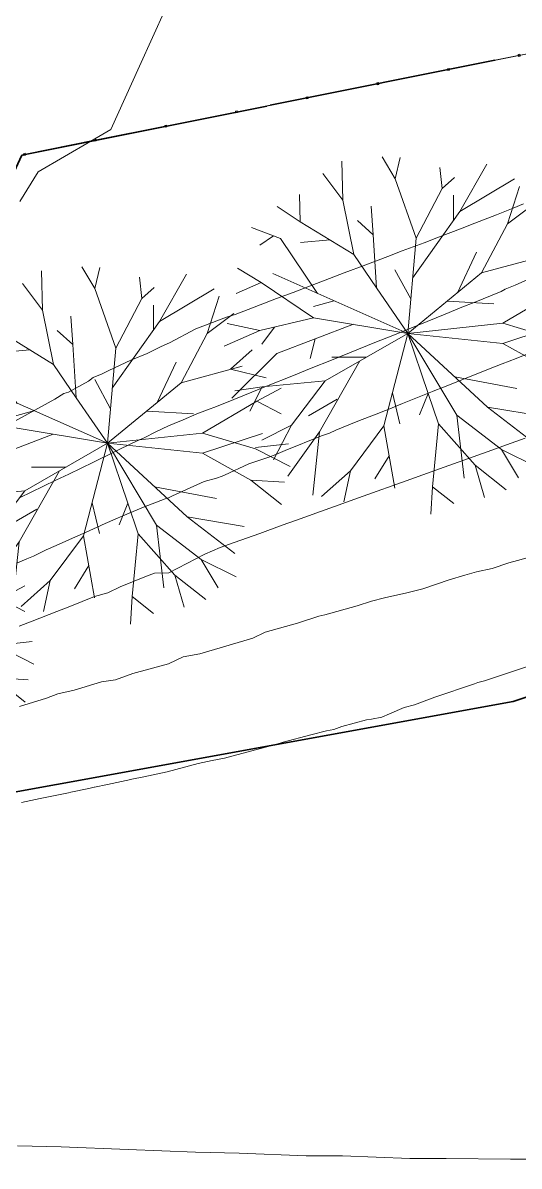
# Model space of a CAD drawing. Header units: metres. Extents: x -207 to 292, y -187 to 169.
# Drawn here: x 80.66 to 94.43, y -163.09 to -131.38 of the extents above; entities that cross this region are included whole.
import ezdxf

# ---------------------------------------------------------------- set-up
doc = ezdxf.new("R2010")
doc.units = ezdxf.units.M
doc.linetypes.add('IMPORT-IMPORT-LÍMITE2 _2_', pattern=[36.83, 6.35, -2.54, 0, -2.54, 25.4, 0, 0, 0])
for name, color, linetype, lineweight in [('A-GLAZ-CWMG', 7, 'Continuous', 9), ('arboles y arbustos', 7, 'Continuous', 9), ('C-TOPO', 7, 'Continuous', 9), ('C-TOPO-MAJR', 7, 'Continuous', 35), ('linea costa', 7, 'Continuous', 35), ('linea propiedad', 7, 'IMPORT-IMPORT-LÍMITE2 _2_', 35)]:
    doc.layers.add(name, color=color, linetype=linetype, lineweight=lineweight)
doc.layers.add('PR10-ARQ-PL-001-Emplazamiento-C-1_dwg', color=7, linetype='Continuous', lineweight=9, true_color=0x767676)

# ---------------------------------------------------------------- blocks, each defined once
blk = doc.blocks.new('PR10-ARQ-PL-001-Emplazamiento-C-1_dwg_Quad Corner Mullion - 50x50 mm-517354-PLANTA EMPLAZAMIENTO-674654-PLANTA EMPLAZAMIENTO ACTUALIZADO')
at = {"layer": 'A-GLAZ-CWMG', "flags": 128}
blk.add_lwpolyline([(0.025, 0.025), (0.025, -0.025), (-0.025, -0.025), (-0.025, 0.025)], close=True, dxfattribs=at)
blk = doc.blocks.new('PR10-ARQ-PL-001-Emplazamiento-C-1_dwg_Circular Mullion - 5mm-517344-PLANTA EMPLAZAMIENTO-674655-PLANTA EMPLAZAMIENTO ACTUALIZADO')
at = {"layer": 'A-GLAZ-CWMG', "flags": 128}
for points in [[(-84.442, 139.656), (-83.711, 141.464), (-83.713, 141.465), (-83.716, 141.466), (-84.446, 139.658), (-84.444, 139.657)], [(-84.444, 139.657), (-83.713, 141.465)]]:
    blk.add_lwpolyline(points, close=True, dxfattribs=at)
blk = doc.blocks.new('PR10-ARQ-PL-001-Emplazamiento-C-1_dwg_Rectangular Mullion - 50 x 50 mm-517346-PLANTA EMPLAZAMIENTO-674657-PLANTA EMPLAZAMIENTO ACTUALIZADO')
at = {"layer": 'A-GLAZ-CWMG', "flags": 128}
blk.add_lwpolyline([(0.025, 0.025), (-0.025, 0.025), (-0.025, -0.025), (0.025, -0.025)], close=True, dxfattribs=at)
blk = doc.blocks.new('PR10-ARQ-PL-001-Emplazamiento-C-1_dwg_Rectangular Mullion - 50 x 50 mm-517357-PLANTA EMPLAZAMIENTO-674659-PLANTA EMPLAZAMIENTO ACTUALIZADO')
at = {"layer": 'A-GLAZ-CWMG', "flags": 128}
blk.add_lwpolyline([(0.025, 0.025), (0.025, -0.025), (-0.025, -0.025), (-0.025, 0.025)], close=True, dxfattribs=at)
blk = doc.blocks.new('PR10-ARQ-PL-001-Emplazamiento-C-1_dwg_Quad Corner Mullion - 50x50 mm-517356-PLANTA EMPLAZAMIENTO-674660-PLANTA EMPLAZAMIENTO ACTUALIZADO')
at = {"layer": 'A-GLAZ-CWMG', "flags": 128}
blk.add_lwpolyline([(0.025, 0.025), (-0.025, 0.025), (-0.025, -0.025), (0.025, -0.025)], close=True, dxfattribs=at)
blk = doc.blocks.new('PR10-ARQ-PL-001-Emplazamiento-C-1_dwg_PR10-ARQ-PL-001-Emplazamiento-WIP-A_dwg_arbolito2-671575-PLANTA EMPLAZAMIENTO-674710-PLANTA EMPLAZAMIENTO ACTUALIZADO')
at = {"layer": 'arboles y arbustos'}
for p, q in [((79, 3660), (-283, 4264)), ((-1368, 3061), (-1929, 3801)), ((1704, 3199), (1704, 2495)), ((3531, 3446), (3194, 2410)), ((1878, 2746), (565, 895)), ((-3295, 2076), (-3678, 1817)), ((-2547, 1888), (-1721, 1960)), ((2336, 1620), (1807, 496)), ((76, 1135), (516, 326)), ((-3637, 777), (-4331, 473)), ((-1609, 271), (-2183, 115)), ((2821, 188), (1534, 261)), ((-3676, -555), (-4665, -988)), ((-3269, -458), (-3616, -929)), ((3068, -911), (4732, -361)), ((-2140, -787), (-2280, -1329)), ((5457, -647), (4542, -746)), ((-716, -1292), (-1676, -1292)), ((1739, -1838), (3454, -2164)), ((4413, -1655), (5341, -1707)), ((-4369, -2226), (-3610, -2120)), ((-2328, -2920), (-1527, -2458)), ((6, -2283), (211, -3139)), ((-2796, -3175), (-3300, -4141)), ((-2023, -3367), (-2208, -5117)), ((-482, -4668), (-87, -4026)), ((3034, -3854), (4001, -4335)), ((-1156, -4443), (-1342, -5303)), ((1114, -4886), (1071, -5652))]:
    blk.add_line(p, q, dxfattribs=at)
at = {"layer": 'arboles y arbustos', "flags": 128}
for points in [[(-2560, 2465), (-1063, 1554), (-1368, 3061), (-1401, 4150)], [(1385, 3388), (661, 2007), (79, 3660), (221, 4243)], [(1322, 3974), (1385, 3388), (1728, 3690)], [(2623, 4059), (1878, 2746), (3390, 3652)], [(-3197, 2891), (-2560, 2465), (-2576, 3223)], [(-589, 2897), (-531, 2106), (-968, 2495)], [(4172, 1505), (2480, 1049), (3194, 2410), (3940, 2964)], [(-3908, 2302), (-3099, 2004), (-2078, 473)], [(-1063, 1554), (-433, 633), (-531, 2106)], [(2480, 1049), (433, -633), (661, 2007)], [(4449, 1960), (3842, 1426), (4838, 1183)], [(-4583, -358), (-3676, -555), (-2181, -197), (-3637, 777), (-4292, 1176)], [(-2181, -197), (433, -633), (-3312, 1026)], [(5254, 901), (4577, 540), (5249, 185)], [(-1866, -1951), (433, -633), (-433, 633)], [(4577, 540), (3067, -348), (433, -633), (2646, -2675)], [(-1080, -381), (-3199, -1193), (-4453, -2432)], [(-230, -3198), (433, -633), (1795, -2906)], [(997, -2297), (433, -633), (3068, -911), (4413, -1655), (5264, -2335)], [(3067, -348), (4539, -791), (5502, -1281)], [(-898, -1396), (-2023, -3367), (-2901, -4596)], [(-3623, -3597), (-2796, -3175), (-1866, -1951), (-3610, -2120), (-3954, -2795)], [(757, -2895), (997, -2297), (1284, -3142)], [(4224, -2938), (2646, -2675), (3965, -3695)], [(2305, -4291), (1284, -3142), (1114, -4886), (1710, -5354)], [(1996, -4647), (1795, -2906), (3034, -3854), (3507, -4643)], [(-1963, -5161), (-1156, -4443), (-230, -3198), (68, -4925)], [(2561, -5184), (2305, -4291), (3157, -4971)]]:
    blk.add_lwpolyline(points, dxfattribs=at)
blk = doc.blocks.new('PR10-ARQ-PL-001-Emplazamiento-C-1_dwg-674643-PLANTA EMPLAZAMIENTO ACTUALIZADO')
at = {"layer": 'C-TOPO', "flags": 128}
for points in [[(94.449, -150.141), (94.262, -150.203), (93.238, -150.39), (91.464, -150.712), (90.888, -150.817), (90.616, -150.866), (90.373, -150.91), (89.289, -151.108), (88.651, -151.224), (87.826, -151.373), (87.136, -151.499), (86.157, -151.677), (85.736, -151.753), (84.689, -151.944), (83.748, -152.115), (83.7, -152.123), (82.724, -152.301), (82.715, -152.303), (82.486, -152.344), (81.738, -152.48), (81.706, -152.486), (81.587, -152.508), (80.768, -152.656), (80.695, -152.67), (79.803, -152.832)], [(59.343, -144.204), (66.229, -141.945), (69.838, -140.761), (71.486, -140.22), (73.728, -139.484), (75.613, -138.866), (77.923, -138.108), (78.137, -138.037), (78.262, -137.996), (78.979, -137.761), (79.439, -137.61), (80.625, -135.045), (80.663, -135.037), (84.611, -134.246), (87.98, -133.571), (88.113, -133.544), (89.292, -133.308), (89.323, -133.301), (92.345, -132.696), (95.341, -132.095)], [(95.341, -132.095), (92.345, -132.696), (89.323, -133.301), (89.292, -133.308), (88.113, -133.544), (87.98, -133.571), (84.611, -134.246), (80.663, -135.037), (80.627, -135.044)], [(79.803, -152.832), (80.695, -152.67), (80.768, -152.656), (81.587, -152.508), (81.706, -152.486), (81.738, -152.48), (82.486, -152.344), (82.715, -152.303), (82.724, -152.301), (83.7, -152.123), (83.748, -152.115), (84.689, -151.944), (85.736, -151.753), (86.157, -151.677), (87.136, -151.499), (87.826, -151.373), (88.651, -151.224), (89.289, -151.108), (90.373, -150.91), (90.616, -150.866), (90.888, -150.817), (91.464, -150.712), (93.238, -150.39), (94.262, -150.203), (94.449, -150.141)]]:
    blk.add_lwpolyline(points, dxfattribs=at)
at = {"layer": 'C-TOPO-MAJR', "color": 1, "lineweight": 9, "true_color": 0xff0000, "flags": 128}
for points in [[(94.964, -140.434), (94.346, -140.689), (93.961, -140.834), (93.625, -140.963), (93.468, -141.025), (92.24, -141.521), (92.137, -141.561), (92.024, -141.604), (91.193, -141.935), (90.797, -142.1), (90.65, -142.159), (90.581, -142.183), (89.956, -142.422), (89.342, -142.676), (89.163, -142.756), (88.94, -142.837), (87.936, -143.237), (87.676, -143.354), (87.478, -143.424), (86.925, -143.611), (86.25, -143.92), (86.188, -143.951), (86.034, -144.003), (85.688, -144.098), (84.806, -144.499), (84.701, -144.549), (84.606, -144.583), (84.002, -144.815), (83.429, -145.054), (83.214, -145.147), (82.938, -145.268), (82.397, -145.511), (82.121, -145.633), (81.581, -145.876), (81.305, -145.998), (80.954, -146.167), (80.764, -146.241), (80.488, -146.363)], [(80.433, -142.424), (80.987, -142.12), (81.54, -141.817), (81.792, -141.656), (81.923, -141.619), (82.476, -141.315), (82.605, -141.218), (82.859, -141.117), (83.039, -141.016), (83.656, -140.731), (84.109, -140.549), (84.491, -140.351), (84.726, -140.257), (85.458, -139.861), (86.31, -139.537), (86.548, -139.466), (86.913, -139.327), (87.694, -139.02), (88.16, -138.855), (88.564, -138.697), (89.168, -138.471), (89.572, -138.312), (90.176, -138.086), (90.781, -137.86), (91.184, -137.701), (91.789, -137.475), (92.192, -137.317), (92.797, -137.091), (93.2, -136.932), (93.804, -136.706), (94.264, -136.52), (94.552, -136.393)], [(80.584, -144.542), (80.887, -144.397), (81.569, -144.065), (81.931, -143.893), (82.613, -143.561), (82.803, -143.47), (82.975, -143.388), (83.292, -143.228), (83.657, -143.057), (83.83, -142.972), (84.019, -142.884), (84.348, -142.718), (84.701, -142.552), (84.851, -142.489), (85.106, -142.389), (85.486, -142.227), (85.855, -142.087), (85.956, -142.044), (86.259, -141.924), (87.008, -141.622), (87.413, -141.459), (88.162, -141.157), (88.323, -141.092), (88.566, -140.994), (89.315, -140.692), (89.429, -140.647), (89.72, -140.529), (90.469, -140.227), (90.873, -140.064), (91.622, -139.762), (92.371, -139.46), (92.839, -139.262), (93.18, -139.133), (93.929, -138.831), (94.039, -138.768), (94.321, -138.656), (95.004, -138.352)], [(80.571, -136.329), (81.078, -135.504), (82.539, -134.661), (83.102, -134.336), (83.894, -132.58), (84.615, -130.984)], [(80.559, -150.344), (81.317, -150.113), (81.628, -149.993), (82.076, -149.885), (82.834, -149.655), (83.226, -149.598), (83.704, -149.427), (84.698, -149.156), (85.108, -148.966), (85.57, -148.885), (87.042, -148.443), (87.383, -148.277), (88.278, -148.03), (88.866, -147.833), (89.038, -147.802), (89.934, -147.554), (90.327, -147.422), (90.693, -147.326), (91.313, -147.191), (91.759, -147.075), (92.485, -146.831), (92.922, -146.698), (93.244, -146.603), (93.677, -146.516), (94.14, -146.356), (94.383, -146.288), (95.518, -145.974)], [(80.553, -148.113), (80.913, -147.976), (81.597, -147.703), (81.956, -147.566), (82.64, -147.294), (83.011, -147.193), (83.359, -147.02), (84.043, -146.747), (84.311, -146.644), (84.708, -146.63), (85.703, -146.114), (86.129, -145.927), (86.52, -145.79), (87.232, -145.545), (87.856, -145.307), (88.246, -145.17), (88.914, -144.928), (89.305, -144.792), (89.973, -144.55), (90.363, -144.413), (91.031, -144.171), (91.421, -144.035), (92.089, -143.793), (92.48, -143.656), (93.148, -143.414), (93.538, -143.278), (94.206, -143.036), (94.597, -142.9)], [(80.616, -153.005), (81.141, -152.899), (81.923, -152.734), (81.991, -152.716), (82.486, -152.613), (82.637, -152.581), (82.643, -152.58), (83.002, -152.504), (83.648, -152.369), (83.681, -152.362), (84.012, -152.292), (84.658, -152.157), (85.518, -151.927), (85.914, -151.844), (86.248, -151.774), (87.108, -151.545), (87.566, -151.421), (87.792, -151.36), (87.828, -151.354), (87.884, -151.335), (88.652, -151.131), (89.082, -151.016), (89.284, -150.983), (89.512, -150.901), (90.196, -150.716), (90.329, -150.691), (90.62, -150.636), (90.835, -150.543), (91.238, -150.369), (91.523, -150.294), (92.092, -150.081), (93.192, -149.715), (93.283, -149.678), (93.47, -149.626), (94.632, -149.239)], [(95.196, -162.899), (94.185, -162.899), (92.403, -162.882), (91.393, -162.882), (89.529, -162.807), (88.518, -162.807), (86.655, -162.732), (85.444, -162.708), (83.581, -162.634), (81.718, -162.559), (80.507, -162.535)]]:
    blk.add_lwpolyline(points, dxfattribs=at)
at = {"layer": 'linea costa', "flags": 128}
blk.add_lwpolyline([(109.48, -145.125), (94.262, -150.203), (81.587, -152.508), (73.479, -153.981), (59.221, -156.573), (51.397, -157.995), (36.987, -160.615), (28.619, -159.405), (21.72, -162.999), (15.791, -161.735), (7.044, -163.095), (2.186, -161.055), (-9.575, -162.513), (-18.845, -162.028), (-29.546, -162.308), (-42.066, -161.226), (-48.521, -162.585), (-52.878, -161.68), (-58.326, -162.723), (-63.335, -161.977), (-69.79, -160.797), (-77.157, -158.434)], dxfattribs=at)
at = {"layer": 'linea propiedad', "flags": 128}
blk.add_lwpolyline([(-54.042, -143.793), (-38.598, -151.641), (-10.751, -156.968), (44.566, -149.053), (79.439, -137.61), (80.625, -135.045), (148.868, -121.367), (151.509, -116.902), (163.851, -37.257), (170.315, -18.175), (141.974, -4.208)], dxfattribs=at)
for name, p, rotation in [('PR10-ARQ-PL-001-Emplazamiento-C-1_dwg_Circular Mullion - 5mm-517344-PLANTA EMPLAZAMIENTO-674655-PLANTA EMPLAZAMIENTO ACTUALIZADO', (164.728, 14.992), 123.3159756794455), ('PR10-ARQ-PL-001-Emplazamiento-C-1_dwg_Circular Mullion - 5mm-517344-PLANTA EMPLAZAMIENTO-674655-PLANTA EMPLAZAMIENTO ACTUALIZADO', (164.728, 14.992), 123.3159756794456), ('PR10-ARQ-PL-001-Emplazamiento-C-1_dwg_Circular Mullion - 5mm-517344-PLANTA EMPLAZAMIENTO-674655-PLANTA EMPLAZAMIENTO ACTUALIZADO', (164.728, 14.992), 123.3159756794455), ('PR10-ARQ-PL-001-Emplazamiento-C-1_dwg_Circular Mullion - 5mm-517344-PLANTA EMPLAZAMIENTO-674655-PLANTA EMPLAZAMIENTO ACTUALIZADO', (162.767, 14.599), 123.3159756794455), ('PR10-ARQ-PL-001-Emplazamiento-C-1_dwg_Circular Mullion - 5mm-517344-PLANTA EMPLAZAMIENTO-674655-PLANTA EMPLAZAMIENTO ACTUALIZADO', (162.767, 14.599), 123.3159756794455), ('PR10-ARQ-PL-001-Emplazamiento-C-1_dwg_Circular Mullion - 5mm-517344-PLANTA EMPLAZAMIENTO-674655-PLANTA EMPLAZAMIENTO ACTUALIZADO', (162.767, 14.599), 123.3159756794456), ('PR10-ARQ-PL-001-Emplazamiento-C-1_dwg_Circular Mullion - 5mm-517344-PLANTA EMPLAZAMIENTO-674655-PLANTA EMPLAZAMIENTO ACTUALIZADO', (160.806, 14.207), 123.3159756794451), ('PR10-ARQ-PL-001-Emplazamiento-C-1_dwg_Circular Mullion - 5mm-517344-PLANTA EMPLAZAMIENTO-674655-PLANTA EMPLAZAMIENTO ACTUALIZADO', (160.806, 14.207), 123.3159756794451), ('PR10-ARQ-PL-001-Emplazamiento-C-1_dwg_Circular Mullion - 5mm-517344-PLANTA EMPLAZAMIENTO-674655-PLANTA EMPLAZAMIENTO ACTUALIZADO', (160.806, 14.207), 123.3159756794455), ('PR10-ARQ-PL-001-Emplazamiento-C-1_dwg_Circular Mullion - 5mm-517344-PLANTA EMPLAZAMIENTO-674655-PLANTA EMPLAZAMIENTO ACTUALIZADO', (158.845, 13.814), 123.3159756794456), ('PR10-ARQ-PL-001-Emplazamiento-C-1_dwg_Circular Mullion - 5mm-517344-PLANTA EMPLAZAMIENTO-674655-PLANTA EMPLAZAMIENTO ACTUALIZADO', (158.845, 13.814), 123.3159756794456), ('PR10-ARQ-PL-001-Emplazamiento-C-1_dwg_Circular Mullion - 5mm-517344-PLANTA EMPLAZAMIENTO-674655-PLANTA EMPLAZAMIENTO ACTUALIZADO', (158.845, 13.814), 123.3159756794451), ('PR10-ARQ-PL-001-Emplazamiento-C-1_dwg_Circular Mullion - 5mm-517344-PLANTA EMPLAZAMIENTO-674655-PLANTA EMPLAZAMIENTO ACTUALIZADO', (156.884, 13.422), 123.3159756794455), ('PR10-ARQ-PL-001-Emplazamiento-C-1_dwg_Circular Mullion - 5mm-517344-PLANTA EMPLAZAMIENTO-674655-PLANTA EMPLAZAMIENTO ACTUALIZADO', (156.884, 13.422), 123.3159756794455), ('PR10-ARQ-PL-001-Emplazamiento-C-1_dwg_Circular Mullion - 5mm-517344-PLANTA EMPLAZAMIENTO-674655-PLANTA EMPLAZAMIENTO ACTUALIZADO', (156.884, 13.422), 123.3159756794455), ('PR10-ARQ-PL-001-Emplazamiento-C-1_dwg_Circular Mullion - 5mm-517344-PLANTA EMPLAZAMIENTO-674655-PLANTA EMPLAZAMIENTO ACTUALIZADO', (154.923, 13.03), 123.3159756794456), ('PR10-ARQ-PL-001-Emplazamiento-C-1_dwg_Circular Mullion - 5mm-517344-PLANTA EMPLAZAMIENTO-674655-PLANTA EMPLAZAMIENTO ACTUALIZADO', (154.923, 13.03), 123.3159756794456), ('PR10-ARQ-PL-001-Emplazamiento-C-1_dwg_Circular Mullion - 5mm-517344-PLANTA EMPLAZAMIENTO-674655-PLANTA EMPLAZAMIENTO ACTUALIZADO', (154.923, 13.03), 123.3159756794456), ('PR10-ARQ-PL-001-Emplazamiento-C-1_dwg_Circular Mullion - 5mm-517344-PLANTA EMPLAZAMIENTO-674655-PLANTA EMPLAZAMIENTO ACTUALIZADO', (152.961, 12.637), 123.3159756794451), ('PR10-ARQ-PL-001-Emplazamiento-C-1_dwg_Circular Mullion - 5mm-517344-PLANTA EMPLAZAMIENTO-674655-PLANTA EMPLAZAMIENTO ACTUALIZADO', (152.961, 12.637), 123.3159756794451), ('PR10-ARQ-PL-001-Emplazamiento-C-1_dwg_Circular Mullion - 5mm-517344-PLANTA EMPLAZAMIENTO-674655-PLANTA EMPLAZAMIENTO ACTUALIZADO', (152.961, 12.637), 123.3159756794451), ('PR10-ARQ-PL-001-Emplazamiento-C-1_dwg_Quad Corner Mullion - 50x50 mm-517354-PLANTA EMPLAZAMIENTO-674654-PLANTA EMPLAZAMIENTO ACTUALIZADO', (80.701, -135.024), 191.3159756794454), ('PR10-ARQ-PL-001-Emplazamiento-C-1_dwg_Quad Corner Mullion - 50x50 mm-517356-PLANTA EMPLAZAMIENTO-674660-PLANTA EMPLAZAMIENTO ACTUALIZADO', (80.701, -135.024), 191.3159756794454)]:
    blk.add_blockref(name, p, dxfattribs=dict(rotation=rotation))
at = {"extrusion": (0, 0, -1), "rotation": 168.6840243205546}
for name, p in [('PR10-ARQ-PL-001-Emplazamiento-C-1_dwg_Rectangular Mullion - 50 x 50 mm-517346-PLANTA EMPLAZAMIENTO-674657-PLANTA EMPLAZAMIENTO ACTUALIZADO', (-94.429, -132.277)), ('PR10-ARQ-PL-001-Emplazamiento-C-1_dwg_Rectangular Mullion - 50 x 50 mm-517357-PLANTA EMPLAZAMIENTO-674659-PLANTA EMPLAZAMIENTO ACTUALIZADO', (-94.429, -132.277)), ('PR10-ARQ-PL-001-Emplazamiento-C-1_dwg_Rectangular Mullion - 50 x 50 mm-517346-PLANTA EMPLAZAMIENTO-674657-PLANTA EMPLAZAMIENTO ACTUALIZADO', (-92.468, -132.669)), ('PR10-ARQ-PL-001-Emplazamiento-C-1_dwg_Rectangular Mullion - 50 x 50 mm-517357-PLANTA EMPLAZAMIENTO-674659-PLANTA EMPLAZAMIENTO ACTUALIZADO', (-92.468, -132.669)), ('PR10-ARQ-PL-001-Emplazamiento-C-1_dwg_Rectangular Mullion - 50 x 50 mm-517346-PLANTA EMPLAZAMIENTO-674657-PLANTA EMPLAZAMIENTO ACTUALIZADO', (-90.507, -133.062)), ('PR10-ARQ-PL-001-Emplazamiento-C-1_dwg_Rectangular Mullion - 50 x 50 mm-517357-PLANTA EMPLAZAMIENTO-674659-PLANTA EMPLAZAMIENTO ACTUALIZADO', (-90.507, -133.062)), ('PR10-ARQ-PL-001-Emplazamiento-C-1_dwg_Rectangular Mullion - 50 x 50 mm-517346-PLANTA EMPLAZAMIENTO-674657-PLANTA EMPLAZAMIENTO ACTUALIZADO', (-88.546, -133.454)), ('PR10-ARQ-PL-001-Emplazamiento-C-1_dwg_Rectangular Mullion - 50 x 50 mm-517357-PLANTA EMPLAZAMIENTO-674659-PLANTA EMPLAZAMIENTO ACTUALIZADO', (-88.546, -133.454)), ('PR10-ARQ-PL-001-Emplazamiento-C-1_dwg_Rectangular Mullion - 50 x 50 mm-517346-PLANTA EMPLAZAMIENTO-674657-PLANTA EMPLAZAMIENTO ACTUALIZADO', (-86.584, -133.846)), ('PR10-ARQ-PL-001-Emplazamiento-C-1_dwg_Rectangular Mullion - 50 x 50 mm-517357-PLANTA EMPLAZAMIENTO-674659-PLANTA EMPLAZAMIENTO ACTUALIZADO', (-86.584, -133.846)), ('PR10-ARQ-PL-001-Emplazamiento-C-1_dwg_Rectangular Mullion - 50 x 50 mm-517346-PLANTA EMPLAZAMIENTO-674657-PLANTA EMPLAZAMIENTO ACTUALIZADO', (-84.623, -134.239)), ('PR10-ARQ-PL-001-Emplazamiento-C-1_dwg_Rectangular Mullion - 50 x 50 mm-517357-PLANTA EMPLAZAMIENTO-674659-PLANTA EMPLAZAMIENTO ACTUALIZADO', (-84.623, -134.239)), ('PR10-ARQ-PL-001-Emplazamiento-C-1_dwg_Rectangular Mullion - 50 x 50 mm-517346-PLANTA EMPLAZAMIENTO-674657-PLANTA EMPLAZAMIENTO ACTUALIZADO', (-82.662, -134.631)), ('PR10-ARQ-PL-001-Emplazamiento-C-1_dwg_Rectangular Mullion - 50 x 50 mm-517357-PLANTA EMPLAZAMIENTO-674659-PLANTA EMPLAZAMIENTO ACTUALIZADO', (-82.662, -134.631))]:
    blk.add_blockref(name, p, dxfattribs=at)
at = {"xscale": 0.001, "yscale": 0.001, "zscale": 0.001}
for p in [(90.907, -139.358), (82.573, -142.407), (75.46, -147.891)]:
    blk.add_blockref('PR10-ARQ-PL-001-Emplazamiento-C-1_dwg_PR10-ARQ-PL-001-Emplazamiento-WIP-A_dwg_arbolito2-671575-PLANTA EMPLAZAMIENTO-674710-PLANTA EMPLAZAMIENTO ACTUALIZADO', p, dxfattribs=at)
blk = doc.blocks.new('Quad Corner Mullion - 50x50 mm-517354-PLANTA EMPLAZAMIENTO ACTUALIZADO')
at = {"layer": 'A-GLAZ-CWMG'}
for p, q in [((-0.025, -0.025), (-0.025, 0.025)), ((-0.025, 0.025), (0.025, 0.025)), ((0.025, 0.025), (0.025, -0.025)), ((0.025, -0.025), (-0.025, -0.025))]:
    blk.add_line(p, q, dxfattribs=at)
blk = doc.blocks.new('Circular Mullion - 5mm-517344-PLANTA EMPLAZAMIENTO ACTUALIZADO')
at = {"layer": 'A-GLAZ-CWMG'}
for p, q in [((-83.716, 141.466), (-84.446, 139.658)), ((-84.444, 139.657), (-83.713, 141.465)), ((-83.713, 141.465), (-84.444, 139.657)), ((-84.442, 139.656), (-83.711, 141.464)), ((-83.713, 141.465), (-83.716, 141.466)), ((-83.711, 141.464), (-83.713, 141.465)), ((-84.446, 139.658), (-84.444, 139.657)), ((-84.444, 139.657), (-84.442, 139.656))]:
    blk.add_line(p, q, dxfattribs=at)
blk = doc.blocks.new('Rectangular Mullion - 50 x 50 mm-517346-PLANTA EMPLAZAMIENTO ACTUALIZADO')
at = {"layer": 'A-GLAZ-CWMG'}
for p, q in [((0.025, 0.025), (-0.025, 0.025)), ((-0.025, 0.025), (-0.025, -0.025)), ((0.025, -0.025), (0.025, 0.025)), ((-0.025, -0.025), (0.025, -0.025))]:
    blk.add_line(p, q, dxfattribs=at)
blk = doc.blocks.new('Rectangular Mullion - 50 x 50 mm-517357-PLANTA EMPLAZAMIENTO ACTUALIZADO')
at = {"layer": 'A-GLAZ-CWMG'}
for p, q in [((-0.025, -0.025), (-0.025, 0.025)), ((-0.025, 0.025), (0.025, 0.025)), ((0.025, 0.025), (0.025, -0.025)), ((0.025, -0.025), (-0.025, -0.025))]:
    blk.add_line(p, q, dxfattribs=at)
blk = doc.blocks.new('Quad Corner Mullion - 50x50 mm-517356-PLANTA EMPLAZAMIENTO ACTUALIZADO')
at = {"layer": 'A-GLAZ-CWMG'}
for p, q in [((0.025, 0.025), (-0.025, 0.025)), ((-0.025, 0.025), (-0.025, -0.025)), ((0.025, -0.025), (0.025, 0.025)), ((-0.025, -0.025), (0.025, -0.025))]:
    blk.add_line(p, q, dxfattribs=at)

msp = doc.modelspace()

# ---------------------------------------------------------------- linework, layer by layer
at = {"layer": 'C-TOPO'}
for p, q in [((92.345, -132.696), (95.341, -132.095)), ((95.341, -132.095), (92.345, -132.696)), ((89.323, -133.301), (92.345, -132.696)), ((92.345, -132.696), (89.323, -133.301)), ((88.113, -133.544), (89.292, -133.308)), ((89.292, -133.308), (88.113, -133.544)), ((89.292, -133.308), (89.323, -133.301)), ((89.323, -133.301), (89.292, -133.308)), ((84.611, -134.246), (87.98, -133.571)), ((87.98, -133.571), (84.611, -134.246)), ((87.98, -133.571), (88.113, -133.544)), ((88.113, -133.544), (87.98, -133.571)), ((80.663, -135.037), (84.611, -134.246)), ((84.611, -134.246), (80.663, -135.037)), ((80.625, -135.045), (80.663, -135.037)), ((80.663, -135.037), (80.627, -135.044)), ((94.262, -150.203), (93.238, -150.39)), ((93.238, -150.39), (94.262, -150.203)), ((94.449, -150.141), (94.262, -150.203)), ((94.262, -150.203), (94.449, -150.141)), ((93.238, -150.39), (91.464, -150.712)), ((91.464, -150.712), (93.238, -150.39)), ((90.373, -150.91), (89.289, -151.108)), ((89.289, -151.108), (90.373, -150.91)), ((90.616, -150.866), (90.373, -150.91)), ((90.373, -150.91), (90.616, -150.866)), ((90.888, -150.817), (90.616, -150.866)), ((90.616, -150.866), (90.888, -150.817)), ((91.464, -150.712), (90.888, -150.817)), ((90.888, -150.817), (91.464, -150.712)), ((88.651, -151.224), (87.826, -151.373)), ((87.826, -151.373), (88.651, -151.224)), ((89.289, -151.108), (88.651, -151.224)), ((88.651, -151.224), (89.289, -151.108)), ((87.136, -151.499), (86.157, -151.677)), ((86.157, -151.677), (87.136, -151.499)), ((87.826, -151.373), (87.136, -151.499)), ((87.136, -151.499), (87.826, -151.373)), ((85.736, -151.753), (84.689, -151.944)), ((84.689, -151.944), (85.736, -151.753)), ((86.157, -151.677), (85.736, -151.753)), ((85.736, -151.753), (86.157, -151.677)), ((83.7, -152.123), (82.724, -152.301)), ((82.724, -152.301), (83.7, -152.123)), ((83.748, -152.115), (83.7, -152.123)), ((83.7, -152.123), (83.748, -152.115)), ((84.689, -151.944), (83.748, -152.115)), ((83.748, -152.115), (84.689, -151.944)), ((81.587, -152.508), (80.768, -152.656)), ((80.768, -152.656), (81.587, -152.508)), ((81.706, -152.486), (81.587, -152.508)), ((81.587, -152.508), (81.706, -152.486)), ((81.738, -152.48), (81.706, -152.486)), ((81.706, -152.486), (81.738, -152.48)), ((82.486, -152.344), (81.738, -152.48)), ((81.738, -152.48), (82.486, -152.344)), ((82.715, -152.303), (82.486, -152.344)), ((82.486, -152.344), (82.715, -152.303)), ((82.724, -152.301), (82.715, -152.303)), ((82.715, -152.303), (82.724, -152.301)), ((80.695, -152.67), (79.803, -152.832)), ((79.803, -152.832), (80.695, -152.67)), ((80.768, -152.656), (80.695, -152.67)), ((80.695, -152.67), (80.768, -152.656))]:
    msp.add_line(p, q, dxfattribs=at)
at = {"layer": 'C-TOPO-MAJR', "color": 1, "lineweight": 9, "true_color": 0xff0000, "flags": 128}
for points in [[(84.615, -130.984), (83.894, -132.58), (83.102, -134.336), (82.539, -134.661)], [(80.571, -136.329), (81.078, -135.504), (82.539, -134.661)], [(80.433, -142.424), (80.987, -142.12), (81.54, -141.817), (81.792, -141.656), (81.923, -141.619), (82.476, -141.315), (82.605, -141.218), (82.859, -141.117), (83.039, -141.016), (83.656, -140.731), (84.109, -140.549), (84.491, -140.351), (84.726, -140.257), (85.458, -139.861), (86.31, -139.537), (86.548, -139.466), (86.913, -139.327), (87.694, -139.02), (88.16, -138.855), (88.564, -138.697), (89.168, -138.471), (89.572, -138.312), (90.176, -138.086), (90.781, -137.86), (91.184, -137.701), (91.789, -137.475), (92.192, -137.317), (92.797, -137.091), (93.2, -136.932), (93.804, -136.706), (94.264, -136.52), (94.552, -136.393)], [(80.584, -144.542), (80.887, -144.397), (81.569, -144.065), (81.931, -143.893), (82.613, -143.561), (82.803, -143.47), (82.975, -143.388), (83.292, -143.228), (83.657, -143.057), (83.83, -142.972), (84.019, -142.884), (84.348, -142.718), (84.701, -142.552), (84.851, -142.489), (85.106, -142.389), (85.486, -142.227), (85.855, -142.087), (85.956, -142.044), (86.259, -141.924), (87.008, -141.622), (87.413, -141.459), (88.162, -141.157), (88.323, -141.092), (88.566, -140.994), (89.315, -140.692), (89.429, -140.647), (89.72, -140.529), (90.469, -140.227), (90.873, -140.064), (91.622, -139.762), (92.371, -139.46), (92.839, -139.262), (93.18, -139.133), (93.929, -138.831), (94.039, -138.768), (94.321, -138.656), (95.004, -138.352)], [(80.488, -146.363), (80.764, -146.241), (80.954, -146.167), (81.305, -145.998), (81.581, -145.876), (82.121, -145.633), (82.397, -145.511), (82.938, -145.268), (83.214, -145.147), (83.429, -145.054), (84.002, -144.815), (84.606, -144.583), (84.701, -144.549), (84.806, -144.499), (85.688, -144.098), (86.034, -144.003), (86.188, -143.951), (86.25, -143.92), (86.925, -143.611), (87.478, -143.424), (87.676, -143.354), (87.936, -143.237), (88.94, -142.837), (89.163, -142.756), (89.342, -142.676), (89.956, -142.422), (90.581, -142.183), (90.65, -142.159), (90.797, -142.1), (91.193, -141.935), (92.024, -141.604), (92.137, -141.561), (92.24, -141.521), (93.468, -141.025), (93.625, -140.963), (93.961, -140.834), (94.346, -140.689), (94.964, -140.434)], [(80.553, -148.113), (80.913, -147.976), (81.597, -147.703), (81.956, -147.566), (82.64, -147.294), (83.011, -147.193), (83.359, -147.02), (84.043, -146.747), (84.311, -146.644), (84.708, -146.63), (85.703, -146.114), (86.129, -145.927), (86.52, -145.79), (87.232, -145.545), (87.856, -145.307), (88.246, -145.17), (88.914, -144.928), (89.305, -144.792), (89.973, -144.55), (90.363, -144.413), (91.031, -144.171), (91.421, -144.035), (92.089, -143.793), (92.48, -143.656), (93.148, -143.414), (93.538, -143.278), (94.206, -143.036), (94.597, -142.9)], [(80.559, -150.344), (81.317, -150.113), (81.628, -149.993), (82.076, -149.885), (82.834, -149.655), (83.226, -149.598), (83.704, -149.427), (84.698, -149.156), (85.108, -148.966), (85.57, -148.885), (87.042, -148.443), (87.383, -148.277), (88.278, -148.03), (88.866, -147.833), (89.038, -147.802), (89.934, -147.554), (90.327, -147.422), (90.693, -147.326), (91.313, -147.191), (91.759, -147.075), (92.485, -146.831), (92.922, -146.698), (93.244, -146.603), (93.677, -146.516), (94.14, -146.356), (94.383, -146.288), (95.518, -145.974)], [(87.566, -151.421), (87.792, -151.36), (87.828, -151.354), (87.884, -151.335), (88.652, -151.131), (89.082, -151.016), (89.284, -150.983), (89.512, -150.901), (90.196, -150.716), (90.329, -150.691), (90.62, -150.636), (90.835, -150.543), (91.238, -150.369), (91.523, -150.294), (92.092, -150.081), (93.192, -149.715), (93.283, -149.678), (93.47, -149.626), (94.632, -149.239)], [(80.616, -153.005), (81.141, -152.899), (81.923, -152.734), (81.991, -152.716), (82.486, -152.613), (82.637, -152.581), (82.643, -152.58), (83.002, -152.504), (83.648, -152.369), (83.681, -152.362), (84.012, -152.292), (84.658, -152.157), (85.518, -151.927), (85.914, -151.844), (86.248, -151.774), (87.108, -151.545), (87.566, -151.421)], [(80.507, -162.535), (81.718, -162.559), (83.581, -162.634), (85.444, -162.708), (86.655, -162.732), (88.518, -162.807), (89.529, -162.807), (91.393, -162.882), (92.403, -162.882), (94.185, -162.899), (95.196, -162.899)]]:
    msp.add_lwpolyline(points, dxfattribs=at)

# ---------------------------------------------------------------- block references
at = {"layer": 'A-GLAZ-CWMG'}
for name, p, rotation in [('Circular Mullion - 5mm-517344-PLANTA EMPLAZAMIENTO ACTUALIZADO', (164.728, 14.992), 123.3159756794455), ('Circular Mullion - 5mm-517344-PLANTA EMPLAZAMIENTO ACTUALIZADO', (164.728, 14.992), 123.3159756794456), ('Circular Mullion - 5mm-517344-PLANTA EMPLAZAMIENTO ACTUALIZADO', (164.728, 14.992), 123.3159756794455), ('Circular Mullion - 5mm-517344-PLANTA EMPLAZAMIENTO ACTUALIZADO', (162.767, 14.599), 123.3159756794455), ('Circular Mullion - 5mm-517344-PLANTA EMPLAZAMIENTO ACTUALIZADO', (162.767, 14.599), 123.3159756794455), ('Circular Mullion - 5mm-517344-PLANTA EMPLAZAMIENTO ACTUALIZADO', (162.767, 14.599), 123.3159756794456), ('Circular Mullion - 5mm-517344-PLANTA EMPLAZAMIENTO ACTUALIZADO', (160.806, 14.207), 123.3159756794451), ('Circular Mullion - 5mm-517344-PLANTA EMPLAZAMIENTO ACTUALIZADO', (160.806, 14.207), 123.3159756794451), ('Circular Mullion - 5mm-517344-PLANTA EMPLAZAMIENTO ACTUALIZADO', (160.806, 14.207), 123.3159756794455), ('Circular Mullion - 5mm-517344-PLANTA EMPLAZAMIENTO ACTUALIZADO', (158.845, 13.814), 123.3159756794456), ('Circular Mullion - 5mm-517344-PLANTA EMPLAZAMIENTO ACTUALIZADO', (158.845, 13.814), 123.3159756794456), ('Circular Mullion - 5mm-517344-PLANTA EMPLAZAMIENTO ACTUALIZADO', (158.845, 13.814), 123.3159756794451), ('Circular Mullion - 5mm-517344-PLANTA EMPLAZAMIENTO ACTUALIZADO', (156.884, 13.422), 123.3159756794455), ('Circular Mullion - 5mm-517344-PLANTA EMPLAZAMIENTO ACTUALIZADO', (156.884, 13.422), 123.3159756794455), ('Circular Mullion - 5mm-517344-PLANTA EMPLAZAMIENTO ACTUALIZADO', (156.884, 13.422), 123.3159756794455), ('Circular Mullion - 5mm-517344-PLANTA EMPLAZAMIENTO ACTUALIZADO', (154.923, 13.03), 123.3159756794456), ('Circular Mullion - 5mm-517344-PLANTA EMPLAZAMIENTO ACTUALIZADO', (154.923, 13.03), 123.3159756794456), ('Circular Mullion - 5mm-517344-PLANTA EMPLAZAMIENTO ACTUALIZADO', (154.923, 13.03), 123.3159756794456), ('Circular Mullion - 5mm-517344-PLANTA EMPLAZAMIENTO ACTUALIZADO', (152.961, 12.637), 123.3159756794451), ('Circular Mullion - 5mm-517344-PLANTA EMPLAZAMIENTO ACTUALIZADO', (152.961, 12.637), 123.3159756794451), ('Circular Mullion - 5mm-517344-PLANTA EMPLAZAMIENTO ACTUALIZADO', (152.961, 12.637), 123.3159756794451), ('Quad Corner Mullion - 50x50 mm-517354-PLANTA EMPLAZAMIENTO ACTUALIZADO', (80.701, -135.024), 191.3159756794454), ('Quad Corner Mullion - 50x50 mm-517356-PLANTA EMPLAZAMIENTO ACTUALIZADO', (80.701, -135.024), 191.3159756794454)]:
    msp.add_blockref(name, p, dxfattribs=dict(at, rotation=rotation))
at = {"layer": 'A-GLAZ-CWMG', "extrusion": (0, 0, -1), "rotation": 168.6840243205546}
for name, p in [('Rectangular Mullion - 50 x 50 mm-517346-PLANTA EMPLAZAMIENTO ACTUALIZADO', (-94.429, -132.277)), ('Rectangular Mullion - 50 x 50 mm-517357-PLANTA EMPLAZAMIENTO ACTUALIZADO', (-94.429, -132.277)), ('Rectangular Mullion - 50 x 50 mm-517346-PLANTA EMPLAZAMIENTO ACTUALIZADO', (-92.468, -132.669)), ('Rectangular Mullion - 50 x 50 mm-517357-PLANTA EMPLAZAMIENTO ACTUALIZADO', (-92.468, -132.669)), ('Rectangular Mullion - 50 x 50 mm-517346-PLANTA EMPLAZAMIENTO ACTUALIZADO', (-90.507, -133.062)), ('Rectangular Mullion - 50 x 50 mm-517357-PLANTA EMPLAZAMIENTO ACTUALIZADO', (-90.507, -133.062)), ('Rectangular Mullion - 50 x 50 mm-517346-PLANTA EMPLAZAMIENTO ACTUALIZADO', (-88.546, -133.454)), ('Rectangular Mullion - 50 x 50 mm-517357-PLANTA EMPLAZAMIENTO ACTUALIZADO', (-88.546, -133.454)), ('Rectangular Mullion - 50 x 50 mm-517346-PLANTA EMPLAZAMIENTO ACTUALIZADO', (-86.584, -133.846)), ('Rectangular Mullion - 50 x 50 mm-517357-PLANTA EMPLAZAMIENTO ACTUALIZADO', (-86.584, -133.846)), ('Rectangular Mullion - 50 x 50 mm-517346-PLANTA EMPLAZAMIENTO ACTUALIZADO', (-84.623, -134.239)), ('Rectangular Mullion - 50 x 50 mm-517357-PLANTA EMPLAZAMIENTO ACTUALIZADO', (-84.623, -134.239)), ('Rectangular Mullion - 50 x 50 mm-517346-PLANTA EMPLAZAMIENTO ACTUALIZADO', (-82.662, -134.631)), ('Rectangular Mullion - 50 x 50 mm-517357-PLANTA EMPLAZAMIENTO ACTUALIZADO', (-82.662, -134.631))]:
    msp.add_blockref(name, p, dxfattribs=at)
at = {"layer": 'PR10-ARQ-PL-001-Emplazamiento-C-1_dwg', "color": 7}
msp.add_blockref('PR10-ARQ-PL-001-Emplazamiento-C-1_dwg-674643-PLANTA EMPLAZAMIENTO ACTUALIZADO', (0, 0), dxfattribs=at)

doc.saveas('drawing.dxf')
